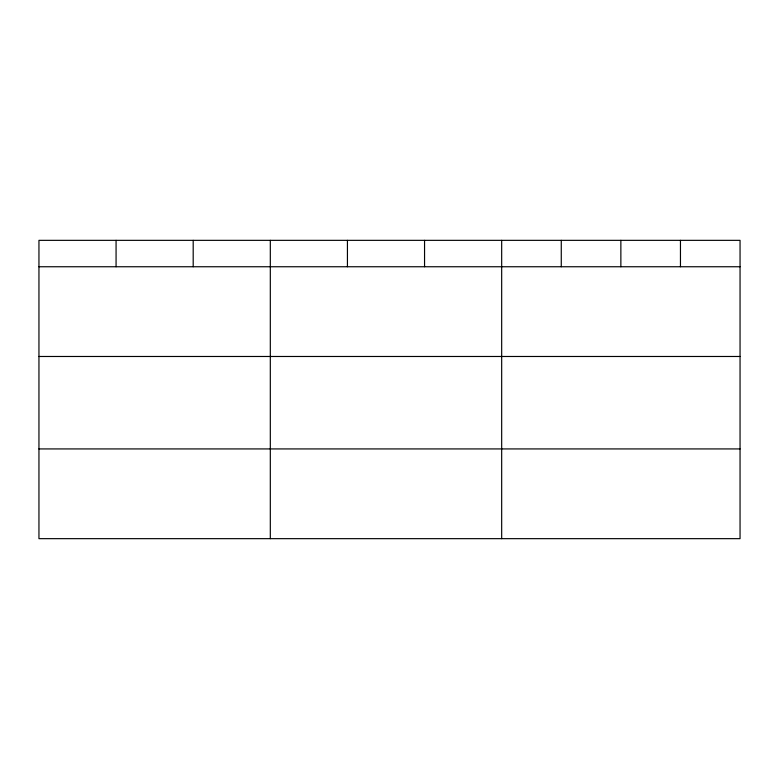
<?xml version="1.0" encoding="UTF-8"?>
<svg xmlns="http://www.w3.org/2000/svg" width="779" height="779" viewBox="0 0 779 779"><rect width="100%" height="100%" fill="white"/><g stroke="black" fill="none" stroke-linecap="round" stroke-linejoin="round"><path stroke-width="1.17" d="M740.05 356.48L740.05 240.341L38.95 240.341L38.95 538.659L740.05 538.659L740.05 356.48L38.95 356.48M38.95 266.749L740.05 266.749M38.95 448.928L740.05 448.928M680.457 240.341L680.457 266.749M620.863 240.341L620.863 266.749M561.269 240.341L561.269 266.749M501.676 240.341L501.676 538.659M424.555 240.341L424.555 266.749M347.434 240.341L347.434 266.749M270.313 240.341L270.313 538.659M193.192 240.341L193.192 266.749M116.071 240.341L116.071 266.749"/></g></svg>
